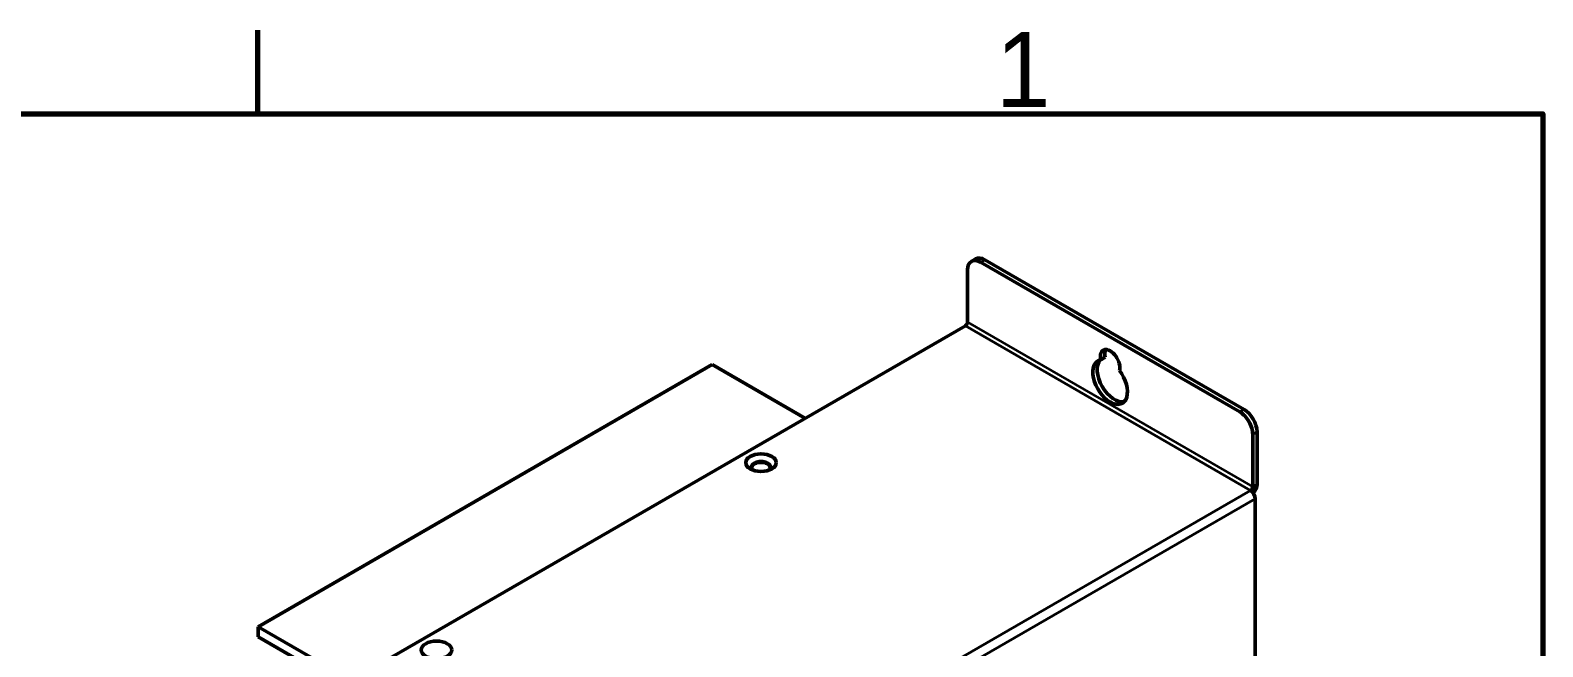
# Model space of a CAD drawing. Header units: millimetres. Extents: x 0 to 1863, y -9 to 1040.
# Drawn here: x 1187.8 to 1435, y 917.3 to 1018.2 of the extents above; entities that cross this region are included whole.
import ezdxf

# ---------------------------------------------------------------- set-up
doc = ezdxf.new("R2010")
doc.units = ezdxf.units.MM
doc.header["$LTSCALE"] = 3.5
doc.layers.get('0').update_dxf_attribs({"lineweight": 25})
for name, color, linetype, lineweight in [('경계(ISO)', 7, 'Continuous', 70), ('외형선(ISO)', 7, 'Continuous', 50), ('좁은 외형선(ISO)', 7, 'Continuous', 35)]:
    doc.layers.add(name, color=color, linetype=linetype, lineweight=lineweight)
doc.styles.get("Standard").update_dxf_attribs({"font": ''})
doc.styles.get('Standard').set_extended_font_data('Gulim')

# ---------------------------------------------------------------- blocks, each defined once
blk = doc.blocks.new('경계 Default Border')
at = {"layer": '경계(ISO)'}
blk.add_line((350, 287), (350, 290.9), dxfattribs=at)
at = {"layer": '경계(ISO)', "flags": 128}
blk.add_lwpolyline([(10, 10), (10, 287), (410, 287), (410, 10), (10, 10)], dxfattribs=at)
at = {"layer": '경계(ISO)', "insert": (384.466, 287.314), "char_height": 3.5, "attachment_point": 7}
blk.add_mtext('1', dxfattribs=at)

msp = doc.modelspace()

# ---------------------------------------------------------------- linework, layer by layer
at = {"layer": '외형선(ISO)'}
for p, q in [((1340.995, 978.9869), (1340.995, 970.4137)), ((1341.6163, 980.3602), (1342.3234, 980.7685)), ((1385.472, 955.7576), (1343.1163, 980.2116)), ((1386.1791, 956.1658), (1343.8234, 980.6199)), ((1340.6414, 969.8013), (1240.2323, 911.83)), ((1362.7674, 964.2669), (1363.4745, 964.6752)), ((1299.2757, 963.4735), (1225.0295, 920.6074)), ((1299.2757, 963.4735), (1314.4785, 954.6961)), ((1387.5933, 952.0833), (1387.5933, 943.5101)), ((1388.3004, 943.9184), (1388.3004, 952.4916)), ((1388.0176, 793.1114), (1388.0176, 941.5505)), ((1225.0295, 920.6074), (1240.2323, 911.83)), ((1225.0295, 918.9744), (1225.0295, 920.6074)), ((1240.2323, 910.197), (1225.0295, 918.9744))]:
    msp.add_line(p, q, dxfattribs=at)
for centre, major_axis, start_param, end_param in [((1343.1163, 977.7621), (-1.5, 2.5981), 5.49778714, 7.06858347), ((1343.8234, 978.1704), (-1.5, 2.5981), 5.49778714, 6.28318531), ((1340.6414, 970.2095), (-0.25, -0.433), 0.78539816, 2.35619449), ((1364.2941, 960.6361), (2, -3.4641), 2.92638737, 8.06918692), ((1365.0012, 961.0444), (-2, 3.4641), 0.1777106, 2.96388205), ((1364.2941, 963.9021), (-1.125, 1.9486), 3.64189438, 7.35367991), ((1365.0012, 964.3104), (-1.125, 1.9486), 0.31968726, 1.0704946), ((1385.472, 953.3081), (1.5, -2.5981), 0.78539816, 2.35619449), ((1386.1791, 953.7163), (-1.5, 2.5981), 3.92699082, 5.49778714), ((1307.2306, 946.7149), (1.6, 0), 5.7500535, 9.95790976), ((1307.2306, 946.6332), (1.5, 0), 5.79230263, 9.91566064), ((1307.2306, 946.6332), (1.6, 0), 0.04420857, 3.09738408), ((1387.2398, 943.306), (-0.25, -0.433), 0.78539816, 2.35619449), ((1387.2398, 941.9996), (-0.55, 0.9526), 3.92699082, 5.49778714), ((1387.2398, 943.306), (0.75, 1.299), 4.37158296, 5.49778714)]:
    msp.add_ellipse(centre, major_axis=major_axis, ratio=0.57735027, start_param=start_param, end_param=end_param, dxfattribs=at)
for centre in [(1307.2306, 947.4497), (1254.1976, 916.8311)]:
    msp.add_ellipse(centre, major_axis=(2.5, 0), ratio=0.57735027, dxfattribs=at)
at = {"layer": '좁은 외형선(ISO)'}
for p, q in [((1343.1163, 980.2116), (1343.8234, 980.6199)), ((1387.2398, 942.8977), (1340.6414, 969.8013)), ((1340.995, 970.4137), (1387.5933, 943.5101)), ((1386.1791, 956.1658), (1385.472, 955.7576)), ((1387.5933, 952.0833), (1388.3004, 952.4916)), ((1288.2448, 885.743), (1387.2398, 942.8977)), ((1387.5933, 943.5101), (1388.3004, 943.9184)), ((1289.0226, 884.3958), (1388.0176, 941.5505))]:
    msp.add_line(p, q, dxfattribs=at)

# ---------------------------------------------------------------- block references
at = {"xscale": 3.5, "yscale": 3.5, "zscale": 3.5}
msp.add_blockref('경계 Default Border', (0, 0), dxfattribs=at)

doc.saveas('drawing.dxf')
